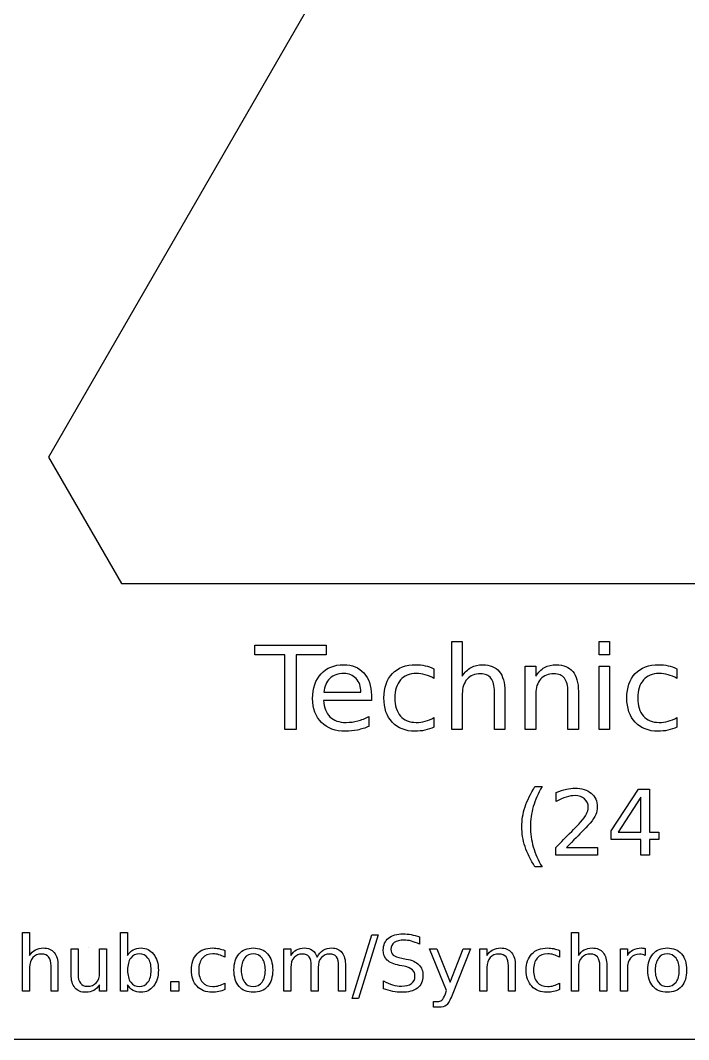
# Model space of a CAD drawing. Extents: x -29 to 538, y 574 to 910.
# Drawn here: x 106.1 to 142.7, y 573.7 to 629.5 of the extents above; entities that cross this region are included whole.
import ezdxf

# ---------------------------------------------------------------- set-up
doc = ezdxf.new("R2010")
doc.units = 0
doc.layers.get('0').update_dxf_attribs({"linetype": 'CONTINUOUS'})

msp = doc.modelspace()

# ---------------------------------------------------------------- linework, layer by layer
at = {"color": 7}
for p, q in [((153.52155, 685.069589), (107.64655, 605.611744)), ((107.64655, 605.611744), (111.64655, 598.683544)), ((111.64655, 598.683544), (203.39654, 598.683544)), ((129.760458, 590.67333), (129.760458, 595.497841)), ((129.760458, 595.497841), (130.334066, 595.497841)), ((130.334066, 595.497841), (130.334066, 593.606484)), ((137.843685, 595.497841), (138.414193, 595.497841)), ((137.843685, 594.775405), (137.843685, 595.497841)), ((138.414193, 595.497841), (138.414193, 594.775405)), ((118.958017, 595.302504), (122.874057, 595.302504)), ((118.958017, 594.775405), (118.958017, 595.302504)), ((122.874057, 595.302504), (122.874057, 594.775405)), ((120.601327, 594.775405), (118.958017, 594.775405)), ((120.601327, 590.67333), (120.601327, 594.775405)), ((122.874057, 594.775405), (121.230746, 594.775405)), ((121.230746, 594.775405), (121.230746, 590.67333)), ((138.414193, 594.775405), (137.843685, 594.775405)), ((128.783774, 594.012661), (128.783774, 593.47936)), ((128.783774, 594.012657), (128.783774, 594.012661)), ((133.79122, 590.67333), (133.79122, 594.145986)), ((133.79122, 594.145986), (134.364828, 594.145986)), ((134.364828, 594.145986), (134.364828, 593.606484)), ((137.843685, 594.145986), (138.414193, 594.145986)), ((137.843685, 590.67333), (137.843685, 594.145986)), ((138.414193, 594.145986), (138.414193, 590.67333)), ((142.103891, 594.012661), (142.103891, 593.47936)), ((142.103891, 594.012657), (142.103891, 594.012661)), ((122.743832, 592.716616), (124.777817, 592.719716)), ((132.0983, 590.67333), (132.0983, 592.750722)), ((132.668808, 592.769326), (132.668808, 590.67333)), ((132.668808, 592.769326), (132.668808, 592.769326)), ((136.129061, 590.67333), (136.129061, 592.750722)), ((136.699569, 592.769326), (136.699569, 590.67333)), ((136.699569, 592.769326), (136.699569, 592.769326)), ((125.348324, 592.273232), (122.725229, 592.273232)), ((125.348324, 592.552293), (125.348324, 592.552285)), ((125.348324, 592.552285), (125.348324, 592.273232)), ((130.334066, 592.636001), (130.334066, 590.67333)), ((134.364828, 592.636001), (134.364828, 590.67333)), ((125.214999, 591.38957), (125.214999, 590.850068)), ((128.783774, 591.333749), (128.783774, 590.80665)), ((142.103891, 591.333749), (142.103891, 590.80665)), ((121.230746, 590.67333), (120.601327, 590.67333)), ((130.334066, 590.67333), (129.760458, 590.67333)), ((132.668808, 590.67333), (132.0983, 590.67333)), ((134.364828, 590.67333), (133.79122, 590.67333)), ((136.699569, 590.67333), (136.129061, 590.67333)), ((138.414193, 590.67333), (137.843685, 590.67333)), ((134.321073, 587.548548), (134.706924, 587.548548)), ((135.490681, 586.735852), (135.490681, 587.227812)), ((138.490673, 585.1201), (139.988256, 587.401443)), ((139.988256, 587.401443), (140.600794, 587.401443)), ((140.600794, 587.401443), (140.600794, 585.054988)), ((140.116069, 586.977007), (138.88617, 585.054988)), ((140.116069, 585.054988), (140.116069, 586.977007)), ((138.490673, 584.649845), (138.490673, 585.1201)), ((138.88617, 585.054988), (140.116069, 585.054988)), ((140.600794, 585.054988), (141.114458, 585.054988)), ((141.114458, 585.054988), (141.114458, 584.649845)), ((140.116069, 584.649845), (138.490673, 584.649845)), ((140.116069, 583.800973), (140.116069, 584.649845)), ((141.114458, 584.649845), (140.600794, 584.649845)), ((140.600794, 584.649845), (140.600794, 583.800973)), ((135.466568, 583.800973), (135.466568, 584.21094)), ((137.752733, 583.800973), (135.466568, 583.800973)), ((136.052571, 584.210943), (136.052578, 584.21094)), ((136.052578, 584.21094), (137.752733, 584.21094)), ((137.752733, 584.21094), (137.752733, 583.800973)), ((140.600794, 583.800973), (140.116069, 583.800973)), ((134.706924, 583.14985), (134.321073, 583.14985)), ((106.225463, 576.334916), (106.225463, 579.551257)), ((106.225463, 579.551257), (106.607868, 579.551257)), ((106.607868, 579.551257), (106.607868, 578.290353)), ((111.599812, 576.334916), (111.599812, 579.551257)), ((111.599812, 579.551257), (111.982217, 579.551257)), ((111.982217, 579.551257), (111.982217, 578.298621)), ((124.295677, 575.942176), (125.370547, 579.421033)), ((125.721946, 579.421033), (124.647076, 575.942176)), ((125.370547, 579.421033), (125.721946, 579.421033)), ((127.991574, 579.319751), (127.991574, 579.319747)), ((127.991574, 579.319747), (127.991574, 578.912537)), ((136.321816, 576.334916), (136.321816, 579.551257)), ((136.321816, 579.551257), (136.704221, 579.551257)), ((136.704221, 579.551257), (136.704221, 578.290353)), ((109.84488, 578.705831), (109.84488, 578.705831)), ((118.877919, 578.705831), (118.877919, 578.705831)), ((141.574208, 578.705831), (141.574208, 578.705831)), ((108.887832, 577.248556), (108.887832, 578.65002)), ((108.887832, 578.65002), (109.268171, 578.65002)), ((109.268171, 578.65002), (109.268171, 577.263025)), ((110.446393, 577.337439), (110.446393, 578.65002)), ((110.446393, 578.65002), (110.826732, 578.65002)), ((110.826732, 578.65002), (110.826732, 576.334916)), ((117.315224, 578.561137), (117.315224, 578.205603)), ((117.315224, 578.561128), (117.315224, 578.561137)), ((118.877919, 578.38337), (118.877919, 578.38337)), ((120.554303, 576.334916), (120.554303, 578.65002)), ((120.554303, 578.65002), (120.936708, 578.65002)), ((120.936708, 578.65002), (120.936708, 578.290353)), ((122.371246, 578.205603), (122.371246, 578.205603)), ((127.013856, 578.15186), (127.266037, 578.10018)), ((129.475721, 576.372123), (128.539344, 578.65002)), ((128.539344, 578.65002), (128.94242, 578.65002)), ((128.94242, 578.65002), (129.66589, 576.839278)), ((129.66589, 576.839278), (130.38936, 578.65002)), ((130.792436, 578.65002), (129.775444, 576.119942)), ((130.38936, 578.65002), (130.792436, 578.65002)), ((131.303, 576.334916), (131.303, 578.65002)), ((131.303, 578.65002), (131.685405, 578.65002)), ((131.685405, 578.65002), (131.685405, 578.290353)), ((135.670691, 578.561137), (135.670691, 578.205603)), ((135.670691, 578.561128), (135.670691, 578.561137)), ((139.008988, 576.334916), (139.008988, 578.65002)), ((139.008988, 578.65002), (139.391393, 578.65002)), ((139.391393, 578.65002), (139.391393, 578.290353)), ((140.362914, 578.685161), (140.364977, 578.294487)), ((141.574208, 578.38337), (141.574208, 578.38337)), ((106.607868, 577.643364), (106.607868, 576.334916)), ((107.784024, 576.334916), (107.784024, 577.719845)), ((108.164362, 577.732247), (108.164362, 576.334916)), ((108.164362, 577.732247), (108.164362, 577.732247)), ((120.936708, 577.643364), (120.936708, 576.334916)), ((122.052919, 576.334916), (122.052919, 577.719845)), ((122.435325, 577.643364), (122.435325, 576.334916)), ((123.551535, 576.334916), (123.551535, 577.719845)), ((123.933941, 577.732247), (123.933941, 576.334916)), ((127.144081, 577.703303), (126.889833, 577.752913)), ((131.685405, 577.643364), (131.685405, 576.334916)), ((132.861561, 576.334916), (132.861561, 577.719845)), ((133.241899, 577.732247), (133.241899, 576.334916)), ((133.241899, 577.732247), (133.241899, 577.732247)), ((136.704221, 577.643364), (136.704221, 576.334916)), ((137.880377, 576.334916), (137.880377, 577.719845)), ((138.260715, 577.732247), (138.260715, 576.334916)), ((138.260715, 577.732247), (138.260715, 577.732247)), ((108.887832, 577.248556), (108.887832, 577.248556)), ((113.276195, 577.490401), (113.276195, 577.490401)), ((139.391393, 577.554473), (139.391393, 576.334916)), ((110.446393, 576.334916), (110.446393, 576.69045)), ((111.982217, 576.682183), (111.982217, 576.334916)), ((114.355199, 576.859949), (114.791348, 576.859949)), ((114.355199, 576.334916), (114.355199, 576.859949)), ((114.791348, 576.859949), (114.791348, 576.334916)), ((117.315224, 576.775197), (117.315224, 576.423797)), ((126.017535, 576.47134), (126.017535, 576.901288)), ((135.670691, 576.775197), (135.670691, 576.423797)), ((106.607868, 576.334916), (106.225463, 576.334916)), ((108.164362, 576.334916), (107.784024, 576.334916)), ((110.826732, 576.334916), (110.446393, 576.334916)), ((111.982217, 576.334916), (111.599812, 576.334916)), ((114.791348, 576.334916), (114.355199, 576.334916)), ((120.936708, 576.334916), (120.554303, 576.334916)), ((122.435325, 576.334916), (122.052919, 576.334916)), ((123.933941, 576.334916), (123.551535, 576.334916)), ((124.647076, 575.942176), (124.295677, 575.942176)), ((129.407508, 576.198487), (129.475721, 576.372123)), ((131.685405, 576.334916), (131.303, 576.334916)), ((133.241899, 576.334916), (132.861561, 576.334916)), ((136.704221, 576.334916), (136.321816, 576.334916)), ((138.260715, 576.334916), (137.880377, 576.334916)), ((139.391393, 576.334916), (139.008988, 576.334916)), ((128.748117, 575.45435), (128.748117, 575.772677)), ((128.748117, 575.772677), (128.971359, 575.772677)), ((129.051974, 575.45435), (128.748117, 575.45435)), ((238.59781, 573.683544), (76.44528, 573.683544))]:
    msp.add_line(p, q, dxfattribs=at)
for points in [[(122.588803, 593.727415), (122.896795, 594.062278), (123.311239, 594.22971), (123.832138, 594.22971)], [(123.832138, 594.22971), (124.299293, 594.22971), (124.668263, 594.078814), (124.939047, 593.777024)], [(124.939047, 593.777024), (125.211899, 593.4773), (125.348324, 593.069057), (125.348324, 592.552293)], [(126.501743, 593.742905), (126.813868, 594.067433), (127.240716, 594.229697), (127.782285, 594.229697)], [(127.782285, 594.229697), (127.957984, 594.229697), (128.12955, 594.211093), (128.296982, 594.173887)], [(128.296982, 594.173887), (128.464414, 594.138747), (128.626678, 594.085003), (128.783774, 594.012657)], [(130.334066, 593.606484), (130.470492, 593.815256), (130.630689, 593.971319), (130.814657, 594.074672)], [(130.814657, 594.074672), (131.000692, 594.178025), (131.214633, 594.229702), (131.456478, 594.229702)], [(131.456478, 594.229702), (131.85542, 594.229702), (132.157211, 594.105678), (132.36185, 593.857631)], [(132.36185, 593.857631), (132.566488, 593.611651), (132.668808, 593.248883), (132.668808, 592.769326)], [(134.364828, 593.606484), (134.501254, 593.815256), (134.661451, 593.971319), (134.845419, 594.074672)], [(134.845419, 594.074672), (135.031454, 594.178025), (135.245395, 594.229702), (135.48724, 594.229702)], [(135.48724, 594.229702), (135.886182, 594.229702), (136.187972, 594.105678), (136.392611, 593.857631)], [(136.392611, 593.857631), (136.59725, 593.611651), (136.699569, 593.248883), (136.699569, 592.769326)], [(139.82186, 593.742905), (140.133985, 594.067433), (140.560833, 594.229697), (141.102402, 594.229697)], [(141.102402, 594.229697), (141.278101, 594.229697), (141.449667, 594.211093), (141.617099, 594.173887)], [(141.617099, 594.173887), (141.78453, 594.138747), (141.946794, 594.085003), (142.103891, 594.012657)], [(122.129916, 592.375559), (122.129916, 592.943999), (122.282878, 593.394618), (122.588803, 593.727415)], [(123.072494, 593.476259), (122.882325, 593.296425), (122.772771, 593.04321), (122.743832, 592.716616)], [(123.838339, 593.74601), (123.520012, 593.74601), (123.264731, 593.656093), (123.072494, 593.476259)], [(124.514267, 593.466958), (124.344768, 593.652992), (124.119459, 593.74601), (123.838339, 593.74601)], [(124.777817, 592.719716), (124.773683, 593.031842), (124.685833, 593.280922), (124.514267, 593.466958)], [(126.036655, 592.406552), (126.036655, 592.972926), (126.191684, 593.418377), (126.501743, 593.742905)], [(126.945126, 593.39254), (126.740488, 593.158962), (126.638168, 592.8303), (126.638168, 592.406554)], [(127.807089, 593.746007), (127.437086, 593.746007), (127.149765, 593.628184), (126.945126, 593.39254)], [(128.296982, 593.677797), (128.135751, 593.72327), (127.972454, 593.746007), (127.807089, 593.746007)], [(128.783774, 593.47936), (128.622543, 593.568243), (128.460279, 593.634389), (128.296982, 593.677797)], [(130.600717, 593.439052), (130.42295, 593.242682), (130.334066, 592.974998), (130.334066, 592.636001)], [(131.329354, 593.733608), (131.021363, 593.733608), (130.778484, 593.635422), (130.600717, 593.439052)], [(131.906063, 593.488662), (131.777906, 593.651959), (131.585669, 593.733608), (131.329354, 593.733608)], [(132.0983, 592.750722), (132.0983, 593.079384), (132.034221, 593.325364), (131.906063, 593.488662)], [(134.631478, 593.439052), (134.453711, 593.242682), (134.364828, 592.974998), (134.364828, 592.636001)], [(135.360116, 593.733608), (135.052125, 593.733608), (134.809245, 593.635422), (134.631478, 593.439052)], [(135.936825, 593.488662), (135.808668, 593.651959), (135.616431, 593.733608), (135.360116, 593.733608)], [(136.129061, 592.750722), (136.129061, 593.079384), (136.064982, 593.325364), (135.936825, 593.488662)], [(139.356772, 592.406552), (139.356772, 592.972926), (139.511801, 593.418377), (139.82186, 593.742905)], [(140.265243, 593.39254), (140.060604, 593.158962), (139.958285, 592.8303), (139.958285, 592.406554)], [(141.127206, 593.746007), (140.757203, 593.746007), (140.469882, 593.628184), (140.265243, 593.39254)], [(141.617099, 593.677797), (141.455868, 593.72327), (141.292571, 593.746007), (141.127206, 593.746007)], [(142.103891, 593.47936), (141.94266, 593.568243), (141.780396, 593.634389), (141.617099, 593.677797)], [(122.613608, 591.067112), (122.291147, 591.389572), (122.129916, 591.825721), (122.129916, 592.375559)], [(122.725229, 592.273232), (122.750033, 591.880491), (122.867856, 591.580768), (123.078696, 591.374062)], [(126.498642, 591.076401), (126.190651, 591.405063), (126.036655, 591.848446), (126.036655, 592.406552)], [(126.638168, 592.406554), (126.638168, 591.982807), (126.740488, 591.653111), (126.945126, 591.417467)], [(139.818759, 591.076401), (139.510768, 591.405063), (139.356772, 591.848446), (139.356772, 592.406552)], [(139.958285, 592.406554), (139.958285, 591.982807), (140.060604, 591.653111), (140.265243, 591.417467)], [(123.931357, 590.583421), (123.377385, 590.583421), (122.938136, 590.744651), (122.613608, 591.067112)], [(123.078696, 591.374062), (123.291602, 591.169423), (123.587192, 591.067104), (123.965463, 591.067104)], [(123.965463, 591.067104), (124.184571, 591.067104), (124.396445, 591.093977), (124.601083, 591.147724)], [(124.601083, 591.147724), (124.807789, 591.20147), (125.012428, 591.282086), (125.214999, 591.38957)], [(127.745078, 590.583408), (127.222112, 590.583408), (126.806634, 590.747739), (126.498642, 591.076401)], [(126.945126, 591.417467), (127.149765, 591.183889), (127.437086, 591.067101), (127.807089, 591.067101)], [(127.807089, 591.067101), (127.972454, 591.067101), (128.135751, 591.088804), (128.296982, 591.132211)], [(128.296982, 591.132211), (128.460279, 591.177684), (128.622543, 591.244863), (128.783774, 591.333749)], [(141.065195, 590.583408), (140.542229, 590.583408), (140.12675, 590.747739), (139.818759, 591.076401)], [(140.265243, 591.417467), (140.469882, 591.183889), (140.757203, 591.067101), (141.127206, 591.067101)], [(141.127206, 591.067101), (141.292571, 591.067101), (141.455868, 591.088804), (141.617099, 591.132211)], [(141.617099, 591.132211), (141.780396, 591.177684), (141.94266, 591.244863), (142.103891, 591.333749)], [(124.58558, 590.651631), (124.370606, 590.606157), (124.152532, 590.583421), (123.931357, 590.583421)], [(125.214999, 590.850068), (125.010361, 590.763251), (124.800554, 590.697105), (124.58558, 590.651631)], [(128.28768, 590.639218), (128.118181, 590.602011), (127.937314, 590.583408), (127.745078, 590.583408)], [(128.783774, 590.80665), (128.624611, 590.732236), (128.459246, 590.676425), (128.28768, 590.639218)], [(141.607797, 590.639218), (141.438298, 590.602011), (141.257431, 590.583408), (141.065195, 590.583408)], [(142.103891, 590.80665), (141.944728, 590.732236), (141.779363, 590.676425), (141.607797, 590.639218)], [(133.778471, 586.434404), (133.897442, 586.797746), (134.078309, 587.169128), (134.321073, 587.548548)], [(134.706924, 587.548548), (134.491491, 587.178774), (134.331523, 586.81302), (134.227022, 586.451285)], [(135.490681, 587.227812), (135.686822, 587.30659), (135.870102, 587.366075), (136.040519, 587.406268)], [(136.040519, 587.406268), (136.210936, 587.446461), (136.366884, 587.466558), (136.508363, 587.466558)], [(136.508363, 587.466558), (136.881352, 587.466558), (137.178778, 587.37331), (137.400642, 587.186816)], [(137.400642, 587.186816), (137.622507, 587.000321), (137.733439, 586.751126), (137.733439, 586.43923)], [(136.033284, 586.977009), (135.864474, 586.923955), (135.683606, 586.84357), (135.490681, 586.735852)], [(136.518009, 587.056589), (136.365276, 587.056589), (136.203701, 587.030062), (136.033284, 586.977009)], [(137.041319, 586.875721), (136.907879, 586.996299), (136.733442, 587.056589), (136.518009, 587.056589)], [(137.243891, 586.407877), (137.243891, 586.599195), (137.176367, 586.755143), (137.041319, 586.875721)], [(133.600015, 585.351611), (133.600015, 585.71013), (133.6595, 586.071061), (133.778471, 586.434404)], [(134.227022, 586.451285), (134.122521, 586.08955), (134.07027, 585.722992), (134.07027, 585.351611)], [(136.82428, 585.604825), (136.980228, 585.780065), (137.088748, 585.927975), (137.149841, 586.048554)], [(137.149841, 586.048554), (137.212541, 586.17074), (137.243891, 586.290514), (137.243891, 586.407877)], [(137.649029, 586.017206), (137.594369, 585.885374), (137.493887, 585.729426), (137.347583, 585.549362)], [(137.733439, 586.43923), (137.733439, 586.29132), (137.705302, 586.150646), (137.649029, 586.017206)], [(136.221388, 584.980229), (136.541323, 585.303379), (136.742287, 585.511577), (136.82428, 585.604825)], [(137.347583, 585.549362), (137.30739, 585.502735), (137.179577, 585.367687), (136.964144, 585.144219)], [(133.778471, 584.263994), (133.6595, 584.628944), (133.600015, 584.991483), (133.600015, 585.351611)], [(134.07027, 585.351611), (134.07027, 584.980229), (134.122521, 584.612063), (134.227022, 584.247113)], [(135.466568, 584.21094), (135.651455, 584.402257), (135.903061, 584.658687), (136.221388, 584.980229)], [(136.964144, 585.144219), (136.748711, 584.922355), (136.444853, 584.611263), (136.052571, 584.210943)], [(134.321073, 583.14985), (134.079916, 583.527662), (133.899049, 583.899043), (133.778471, 584.263994)], [(134.227022, 584.247113), (134.333131, 583.88377), (134.493099, 583.518016), (134.706924, 583.14985)], [(126.292453, 579.241199), (126.485379, 579.398295), (126.750651, 579.476843), (127.08827, 579.476843)], [(127.08827, 579.476843), (127.232964, 579.476843), (127.380414, 579.463753), (127.53062, 579.437573)], [(127.53062, 579.437573), (127.680827, 579.411393), (127.834478, 579.372119), (127.991574, 579.319751)], [(106.928262, 578.602478), (107.052285, 578.67138), (107.194912, 578.705831), (107.356143, 578.705831)], [(107.356143, 578.705831), (107.622104, 578.705831), (107.823298, 578.623148), (107.959724, 578.457784)], [(112.284008, 578.604545), (112.406653, 578.672069), (112.552725, 578.705831), (112.722224, 578.705831)], [(112.722224, 578.705831), (113.003344, 578.705831), (113.231409, 578.59421), (113.40642, 578.370968)], [(115.79387, 578.381297), (116.001954, 578.597649), (116.286519, 578.705825), (116.647565, 578.705825)], [(116.647565, 578.705825), (116.764698, 578.705825), (116.879075, 578.693421), (116.990696, 578.668615)], [(118.096572, 578.38337), (118.285363, 578.598344), (118.545812, 578.705831), (118.877919, 578.705831)], [(118.877919, 578.705831), (119.208648, 578.705831), (119.468409, 578.598344), (119.6572, 578.38337)], [(121.248834, 578.604545), (121.370101, 578.672069), (121.514106, 578.705831), (121.680849, 578.705831)], [(121.680849, 578.705831), (121.848969, 578.705831), (121.991596, 578.663111), (122.10873, 578.577673)], [(122.71231, 578.583875), (122.844602, 578.665179), (123.00032, 578.705831), (123.179465, 578.705831)], [(123.179465, 578.705831), (123.420622, 578.705831), (123.606657, 578.621081), (123.737571, 578.451583)], [(126.005132, 578.596277), (126.005132, 578.869128), (126.100906, 579.084102), (126.292453, 579.241199)], [(126.608713, 579.005554), (126.486068, 578.91736), (126.424745, 578.791958), (126.424745, 578.62935)], [(127.135813, 579.137846), (126.908436, 579.137846), (126.732736, 579.093748), (126.608713, 579.005554)], [(127.543023, 579.082035), (127.402463, 579.119242), (127.266726, 579.137846), (127.135813, 579.137846)], [(127.991574, 578.912537), (127.8331, 578.988329), (127.683583, 579.044828), (127.543023, 579.082035)], [(132.005799, 578.602478), (132.129823, 578.67138), (132.27245, 578.705831), (132.43368, 578.705831)], [(132.43368, 578.705831), (132.699641, 578.705831), (132.900835, 578.623148), (133.037261, 578.457784)], [(134.149337, 578.381297), (134.357421, 578.597649), (134.641986, 578.705825), (135.003032, 578.705825)], [(135.003032, 578.705825), (135.120165, 578.705825), (135.234542, 578.693421), (135.346163, 578.668615)], [(137.024615, 578.602478), (137.148638, 578.67138), (137.291265, 578.705831), (137.452496, 578.705831)], [(137.452496, 578.705831), (137.718457, 578.705831), (137.919651, 578.623148), (138.056077, 578.457784)], [(139.703519, 578.602478), (139.831676, 578.67138), (139.987395, 578.705831), (140.170674, 578.705831)], [(140.170674, 578.705831), (140.196854, 578.705831), (140.225794, 578.703764), (140.257494, 578.699631)], [(140.257494, 578.699631), (140.289187, 578.696897), (140.324327, 578.692074), (140.362914, 578.685161)], [(140.792861, 578.38337), (140.981652, 578.598344), (141.242101, 578.705831), (141.574208, 578.705831)], [(141.574208, 578.705831), (141.904937, 578.705831), (142.164698, 578.598344), (142.353489, 578.38337)], [(106.607868, 578.290353), (106.698819, 578.429534), (106.805617, 578.533576), (106.928262, 578.602478)], [(106.785635, 578.178731), (106.667124, 578.047817), (106.607868, 577.869362), (106.607868, 577.643364)], [(107.271394, 578.375102), (107.066066, 578.375102), (106.904146, 578.309645), (106.785635, 578.178731)], [(107.655866, 578.211804), (107.570428, 578.320669), (107.442271, 578.375102), (107.271394, 578.375102)], [(107.784024, 577.719845), (107.784024, 577.938953), (107.741305, 578.102939), (107.655866, 578.211804)], [(107.959724, 578.457784), (108.096149, 578.293797), (108.164362, 578.051951), (108.164362, 577.732247)], [(111.982217, 578.298621), (112.062144, 578.436424), (112.162741, 578.538399), (112.284008, 578.604545)], [(112.153783, 578.147726), (112.039406, 577.989251), (111.982217, 577.770143), (111.982217, 577.490401)], [(112.629206, 578.387504), (112.428013, 578.387504), (112.269538, 578.307578), (112.153783, 578.147726)], [(113.102562, 578.147726), (112.988185, 578.307578), (112.8304, 578.387504), (112.629206, 578.387504)], [(113.276195, 577.490401), (113.276195, 577.770143), (113.218317, 577.989251), (113.102562, 578.147726)], [(113.40642, 578.370968), (113.582809, 578.147725), (113.671003, 577.854203), (113.671003, 577.490401)], [(115.483812, 577.490395), (115.483812, 577.867977), (115.587164, 578.164945), (115.79387, 578.381297)], [(116.089459, 578.147721), (115.953034, 577.992002), (115.884821, 577.772894), (115.884821, 577.490396)], [(116.664101, 578.383365), (116.417432, 578.383365), (116.225885, 578.304817), (116.089459, 578.147721)], [(116.990696, 578.337895), (116.883209, 578.368208), (116.774344, 578.383365), (116.664101, 578.383365)], [(116.990696, 578.668615), (117.102317, 578.645188), (117.210493, 578.609359), (117.315224, 578.561128)], [(117.315224, 578.205603), (117.207737, 578.264856), (117.099561, 578.308953), (116.990696, 578.337895)], [(117.815452, 577.490401), (117.815452, 577.870739), (117.909158, 578.168396), (118.096572, 578.38337)], [(118.394228, 578.143591), (118.275717, 577.985117), (118.216461, 577.767387), (118.216461, 577.490401)], [(118.877919, 578.38337), (118.67397, 578.38337), (118.512739, 578.303443), (118.394228, 578.143591)], [(119.359544, 578.141524), (119.241032, 578.302754), (119.080491, 578.38337), (118.877919, 578.38337)], [(119.537311, 577.490401), (119.537311, 577.764631), (119.478055, 577.981672), (119.359544, 578.141524)], [(119.6572, 578.38337), (119.845991, 578.168396), (119.940387, 577.870739), (119.940387, 577.490401)], [(120.936708, 578.290353), (121.023525, 578.43229), (121.127566, 578.537021), (121.248834, 578.604545)], [(121.108274, 578.176664), (120.993897, 578.04575), (120.936708, 577.867984), (120.936708, 577.643364)], [(121.571295, 578.375102), (121.376991, 578.375102), (121.222651, 578.308956), (121.108274, 578.176664)], [(121.935097, 578.213871), (121.856549, 578.321358), (121.735281, 578.375102), (121.571295, 578.375102)], [(122.052919, 577.719845), (122.052919, 577.943087), (122.013645, 578.107762), (121.935097, 578.213871)], [(122.10873, 578.577673), (122.227241, 578.492235), (122.314746, 578.368211), (122.371246, 578.205603)], [(122.371246, 578.205603), (122.46633, 578.376479), (122.580019, 578.50257), (122.71231, 578.583875)], [(122.60689, 578.178731), (122.492513, 578.047817), (122.435325, 577.869362), (122.435325, 577.643364)], [(123.074045, 578.375102), (122.876986, 578.375102), (122.721267, 578.309645), (122.60689, 578.178731)], [(123.433713, 578.213871), (123.355165, 578.321358), (123.235276, 578.375102), (123.074045, 578.375102)], [(123.551535, 577.719845), (123.551535, 577.941709), (123.512261, 578.106384), (123.433713, 578.213871)], [(123.737571, 578.451583), (123.868484, 578.283462), (123.933941, 578.043683), (123.933941, 577.732247)], [(126.213905, 578.044373), (126.074723, 578.176664), (126.005132, 578.360632), (126.005132, 578.596277)], [(126.424745, 578.62935), (126.424745, 578.492924), (126.465397, 578.389571), (126.546701, 578.319291)], [(126.546701, 578.319291), (126.629383, 578.250389), (126.785102, 578.194578), (127.013856, 578.15186)], [(131.685405, 578.290353), (131.776356, 578.429534), (131.883154, 578.533576), (132.005799, 578.602478)], [(131.863172, 578.178731), (131.744661, 578.047817), (131.685405, 577.869362), (131.685405, 577.643364)], [(132.348931, 578.375102), (132.143603, 578.375102), (131.981684, 578.309645), (131.863172, 578.178731)], [(132.733403, 578.211804), (132.647965, 578.320669), (132.519807, 578.375102), (132.348931, 578.375102)], [(132.861561, 577.719845), (132.861561, 577.938953), (132.818842, 578.102939), (132.733403, 578.211804)], [(133.037261, 578.457784), (133.173687, 578.293797), (133.241899, 578.051951), (133.241899, 577.732247)], [(133.839278, 577.490395), (133.839278, 577.867977), (133.942631, 578.164945), (134.149337, 578.381297)], [(134.444926, 578.147721), (134.308501, 577.992002), (134.240288, 577.772894), (134.240288, 577.490396)], [(135.019568, 578.383365), (134.772899, 578.383365), (134.581352, 578.304817), (134.444926, 578.147721)], [(135.346163, 578.337895), (135.238676, 578.368208), (135.129811, 578.383365), (135.019568, 578.383365)], [(135.346163, 578.668615), (135.457784, 578.645188), (135.56596, 578.609359), (135.670691, 578.561128)], [(135.670691, 578.205603), (135.563204, 578.264856), (135.455028, 578.308953), (135.346163, 578.337895)], [(136.704221, 578.290353), (136.795172, 578.429534), (136.90197, 578.533576), (137.024615, 578.602478)], [(136.881988, 578.178731), (136.763477, 578.047817), (136.704221, 577.869362), (136.704221, 577.643364)], [(137.367747, 578.375102), (137.162419, 578.375102), (137.000499, 578.309645), (136.881988, 578.178731)], [(137.752219, 578.211804), (137.666781, 578.320669), (137.538624, 578.375102), (137.367747, 578.375102)], [(137.880377, 577.719845), (137.880377, 577.938953), (137.837658, 578.102939), (137.752219, 578.211804)], [(138.056077, 578.457784), (138.192502, 578.293797), (138.260715, 578.051951), (138.260715, 577.732247)], [(139.391393, 578.290353), (139.47132, 578.430912), (139.575362, 578.534954), (139.703519, 578.602478)], [(139.562959, 578.155987), (139.448582, 578.016805), (139.391393, 577.8163), (139.391393, 577.554473)], [(140.059053, 578.366827), (139.844079, 578.366827), (139.678714, 578.296547), (139.562959, 578.155987)], [(140.224417, 578.348227), (140.17481, 578.360627), (140.119689, 578.366827), (140.059053, 578.366827)], [(140.364977, 578.294487), (140.322257, 578.319293), (140.275404, 578.337207), (140.224417, 578.348227)], [(140.511741, 577.490401), (140.511741, 577.870739), (140.605448, 578.168396), (140.792861, 578.38337)], [(141.090517, 578.143591), (140.972006, 577.985117), (140.91275, 577.767387), (140.91275, 577.490401)], [(141.574208, 578.38337), (141.370259, 578.38337), (141.209028, 578.303443), (141.090517, 578.143591)], [(142.055833, 578.141524), (141.937322, 578.302754), (141.77678, 578.38337), (141.574208, 578.38337)], [(142.2336, 577.490401), (142.2336, 577.764631), (142.174344, 577.981672), (142.055833, 578.141524)], [(142.353489, 578.38337), (142.54228, 578.168396), (142.636676, 577.870739), (142.636676, 577.490401)], [(126.889833, 577.752913), (126.578396, 577.814927), (126.353087, 577.912081), (126.213905, 578.044373)], [(127.6009, 577.511067), (127.508572, 577.596505), (127.356299, 577.660584), (127.144081, 577.703303)], [(127.266037, 578.10018), (127.577474, 578.040926), (127.806917, 577.936196), (127.954367, 577.785988)], [(127.954367, 577.785988), (128.103195, 577.637159), (128.177609, 577.437343), (128.177609, 577.186541)], [(109.094538, 576.523019), (108.956734, 576.688383), (108.887832, 576.930228), (108.887832, 577.248556)], [(109.268171, 577.263025), (109.268171, 577.043917), (109.31089, 576.879241), (109.396328, 576.768998)], [(110.266559, 576.802071), (110.386448, 576.932985), (110.446393, 577.111441), (110.446393, 577.337439)], [(111.982217, 577.490401), (111.982217, 577.210659), (112.039406, 576.990862), (112.153783, 576.83101)], [(113.102562, 576.83101), (113.218317, 576.990862), (113.276195, 577.210659), (113.276195, 577.490401)], [(113.671003, 577.490401), (113.671003, 577.126599), (113.582809, 576.833077), (113.40642, 576.609835)], [(115.791803, 576.603628), (115.586475, 576.822736), (115.483812, 577.118325), (115.483812, 577.490395)], [(115.884821, 577.490396), (115.884821, 577.207898), (115.953034, 576.988101), (116.089459, 576.831005)], [(118.096572, 576.597433), (117.909158, 576.813785), (117.815452, 577.111441), (117.815452, 577.490401)], [(118.216461, 577.490401), (118.216461, 577.213415), (118.275028, 576.994996), (118.392161, 576.835144)], [(119.359544, 576.837211), (119.478055, 576.997063), (119.537311, 577.214793), (119.537311, 577.490401)], [(119.940387, 577.490401), (119.940387, 577.111441), (119.845991, 576.813785), (119.6572, 576.597433)], [(127.547157, 576.754524), (127.676692, 576.84823), (127.74146, 576.9819), (127.74146, 577.155533)], [(127.74146, 577.155533), (127.74146, 577.307117), (127.694607, 577.425628), (127.6009, 577.511067)], [(128.177609, 577.186541), (128.177609, 576.887507), (128.077013, 576.660819), (127.875819, 576.506479)], [(134.14727, 576.603628), (133.941942, 576.822736), (133.839278, 577.118325), (133.839278, 577.490395)], [(134.240288, 577.490396), (134.240288, 577.207898), (134.308501, 576.988101), (134.444926, 576.831005)], [(140.792861, 576.597433), (140.605448, 576.813785), (140.511741, 577.111441), (140.511741, 577.490401)], [(140.91275, 577.490401), (140.91275, 577.213415), (140.971317, 576.994996), (141.08845, 576.835144)], [(142.055833, 576.837211), (142.174344, 576.997063), (142.2336, 577.214793), (142.2336, 577.490401)], [(142.636676, 577.490401), (142.636676, 577.111441), (142.54228, 576.813785), (142.353489, 576.597433)], [(109.700186, 576.274972), (109.434225, 576.274972), (109.232342, 576.357654), (109.094538, 576.523019)], [(109.396328, 576.768998), (109.481767, 576.660133), (109.609924, 576.605701), (109.780801, 576.605701)], [(109.780801, 576.605701), (109.986129, 576.605701), (110.148048, 576.671157), (110.266559, 576.802071)], [(110.446393, 576.69045), (110.354065, 576.54989), (110.246578, 576.445159), (110.123933, 576.376258)], [(112.284008, 576.374192), (112.162741, 576.441715), (112.062144, 576.544379), (111.982217, 576.682183)], [(112.153783, 576.83101), (112.269538, 576.672536), (112.428013, 576.593299), (112.629206, 576.593299)], [(112.629206, 576.593299), (112.8304, 576.593299), (112.988185, 576.672536), (113.102562, 576.83101)], [(113.40642, 576.609835), (113.231409, 576.386593), (113.003344, 576.274972), (112.722224, 576.274972)], [(116.62276, 576.274966), (116.274116, 576.274966), (115.997131, 576.38452), (115.791803, 576.603628)], [(116.089459, 576.831005), (116.225885, 576.675287), (116.417432, 576.597428), (116.664101, 576.597428)], [(116.664101, 576.597428), (116.774344, 576.597428), (116.883209, 576.611898), (116.990696, 576.640838)], [(116.990696, 576.640838), (117.099561, 576.671158), (117.207737, 576.715944), (117.315224, 576.775197)], [(118.877919, 576.274972), (118.545812, 576.274972), (118.285363, 576.382459), (118.096572, 576.597433)], [(118.392161, 576.835144), (118.510672, 576.67667), (118.672592, 576.597433), (118.877919, 576.597433)], [(118.877919, 576.597433), (119.080491, 576.597433), (119.241032, 576.677359), (119.359544, 576.837211)], [(119.6572, 576.597433), (119.468409, 576.382459), (119.208648, 576.274972), (118.877919, 576.274972)], [(126.017535, 576.901288), (126.187033, 576.806203), (126.353087, 576.734545), (126.515695, 576.686314)], [(126.528098, 576.324579), (126.364111, 576.357652), (126.193923, 576.406572), (126.017535, 576.47134)], [(126.515695, 576.686314), (126.678304, 576.63808), (126.838156, 576.613964), (126.995253, 576.613964)], [(126.995253, 576.613964), (127.233653, 576.613964), (127.417621, 576.660817), (127.547157, 576.754524)], [(127.875819, 576.506479), (127.676003, 576.352139), (127.382481, 576.274969), (126.995253, 576.274969)], [(134.978227, 576.274966), (134.629583, 576.274966), (134.352597, 576.38452), (134.14727, 576.603628)], [(134.444926, 576.831005), (134.581352, 576.675287), (134.772899, 576.597428), (135.019568, 576.597428)], [(135.019568, 576.597428), (135.129811, 576.597428), (135.238676, 576.611898), (135.346163, 576.640838)], [(135.346163, 576.640838), (135.455028, 576.671158), (135.563204, 576.715944), (135.670691, 576.775197)], [(141.574208, 576.274972), (141.242101, 576.274972), (140.981652, 576.382459), (140.792861, 576.597433)], [(141.08845, 576.835144), (141.206961, 576.67667), (141.368881, 576.597433), (141.574208, 576.597433)], [(141.574208, 576.597433), (141.77678, 576.597433), (141.937322, 576.677359), (142.055833, 576.837211)], [(142.353489, 576.597433), (142.164698, 576.382459), (141.904937, 576.274972), (141.574208, 576.274972)], [(110.123933, 576.376258), (110.002666, 576.308734), (109.861417, 576.274972), (109.700186, 576.274972)], [(112.722224, 576.274972), (112.552725, 576.274972), (112.406653, 576.308045), (112.284008, 576.374192)], [(116.984495, 576.312176), (116.871496, 576.287369), (116.750918, 576.274966), (116.62276, 576.274966)], [(117.315224, 576.423797), (117.209115, 576.37419), (117.098872, 576.336983), (116.984495, 576.312176)], [(126.995253, 576.274969), (126.849181, 576.274969), (126.693462, 576.291505), (126.528098, 576.324579)], [(129.215272, 575.847087), (129.273149, 575.896693), (129.337228, 576.013827), (129.407508, 576.198487)], [(129.775444, 576.119942), (129.667957, 575.844334), (129.563226, 575.664501), (129.461251, 575.580441)], [(135.339962, 576.312176), (135.226963, 576.287369), (135.106384, 576.274966), (134.978227, 576.274966)], [(135.670691, 576.423797), (135.564582, 576.37419), (135.454339, 576.336983), (135.339962, 576.312176)], [(128.971359, 575.772677), (129.07609, 575.772677), (129.157394, 575.79748), (129.215272, 575.847087)], [(129.461251, 575.580441), (129.359277, 575.49638), (129.222851, 575.45435), (129.051974, 575.45435)]]:
    msp.add_open_spline(points, degree=3, dxfattribs=at)

doc.saveas('drawing.dxf')
